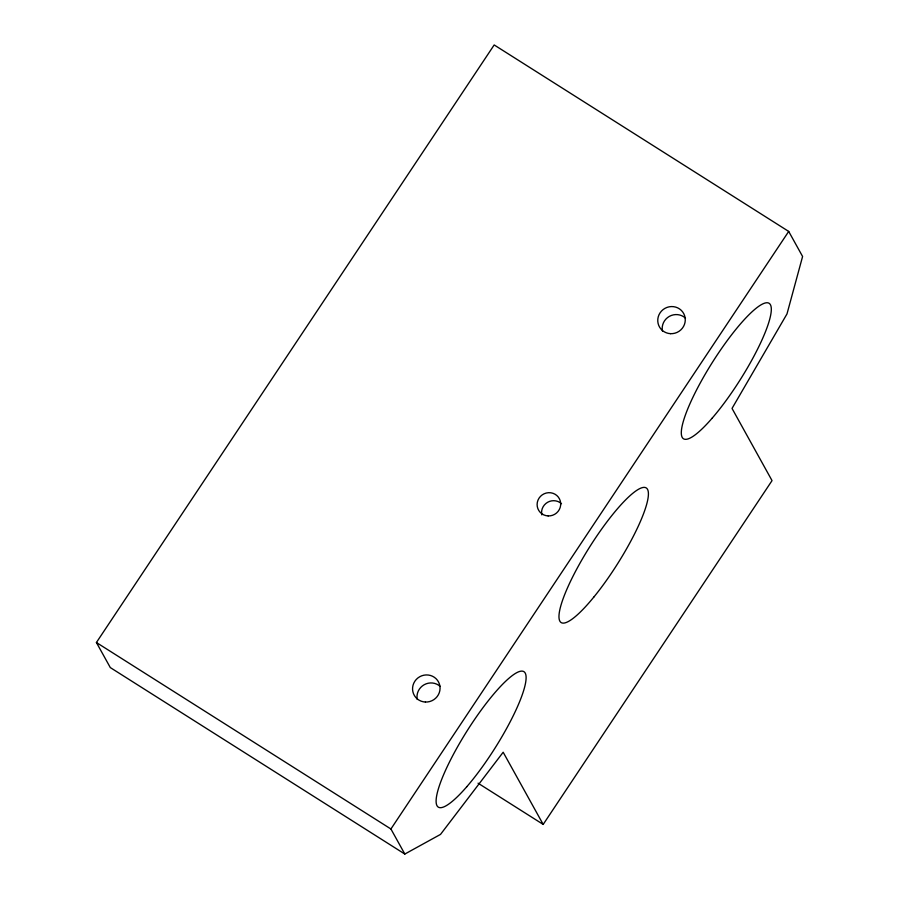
<?xml version="1.0" encoding="UTF-8"?>
<svg xmlns="http://www.w3.org/2000/svg" width="899" height="899" viewBox="0 0 899 899"><rect width="100%" height="100%" fill="white"/><g stroke="black" fill="none" stroke-linecap="round" stroke-linejoin="round"><path stroke-width="1.35" d="M543.187 824.417L503.17 752.238L440.521 834.396L404.82 854.05L110.296 667.575L96.407 642.515L494.18 44.95L788.704 231.425L802.593 256.485L786.996 313.92L732.033 408.427L772.039 480.617L543.187 824.417L478.054 783.186M404.82 854.05L390.919 828.99L788.704 231.425M96.407 642.515L390.919 828.99M541.794 514.88A11.867 11.552 -29 0 1 561.504 503.732M417.26 699.478A13.845 13.474 -29 0 1 440.252 686.476M662.462 331.124A13.845 13.474 -29 0 1 685.465 318.122M593.756 597.161A79.629 16.294 -57.7 0 0 646.482 488.112A79.629 16.294 -57.7 0 0 570.887 580.529A79.629 16.294 -57.7 0 0 593.756 597.161M548.154 515.925A11.867 11.552 -29 0 0 559.481 498.911A11.867 11.552 -29 0 0 539.085 498.091A11.867 11.552 -29 0 0 548.154 515.925M425.429 702.04A13.845 13.474 -29 0 0 438.633 682.184A13.845 13.474 -29 0 0 414.855 681.24A13.845 13.474 -29 0 0 425.429 702.04M670.632 333.675A13.845 13.474 -29 0 0 683.847 313.83A13.845 13.474 -29 0 0 660.057 312.874A13.845 13.474 -29 0 0 670.632 333.675M466.828 786.67A80.123 16.396 -57.7 0 0 525.241 673.149A80.123 16.396 -57.7 0 0 451.242 758.531A80.123 16.396 -57.7 0 0 466.828 786.67M712.042 418.305A80.123 16.396 -57.7 0 0 770.443 304.783A80.123 16.396 -57.7 0 0 696.444 390.177A80.123 16.396 -57.7 0 0 712.042 418.305"/></g></svg>
